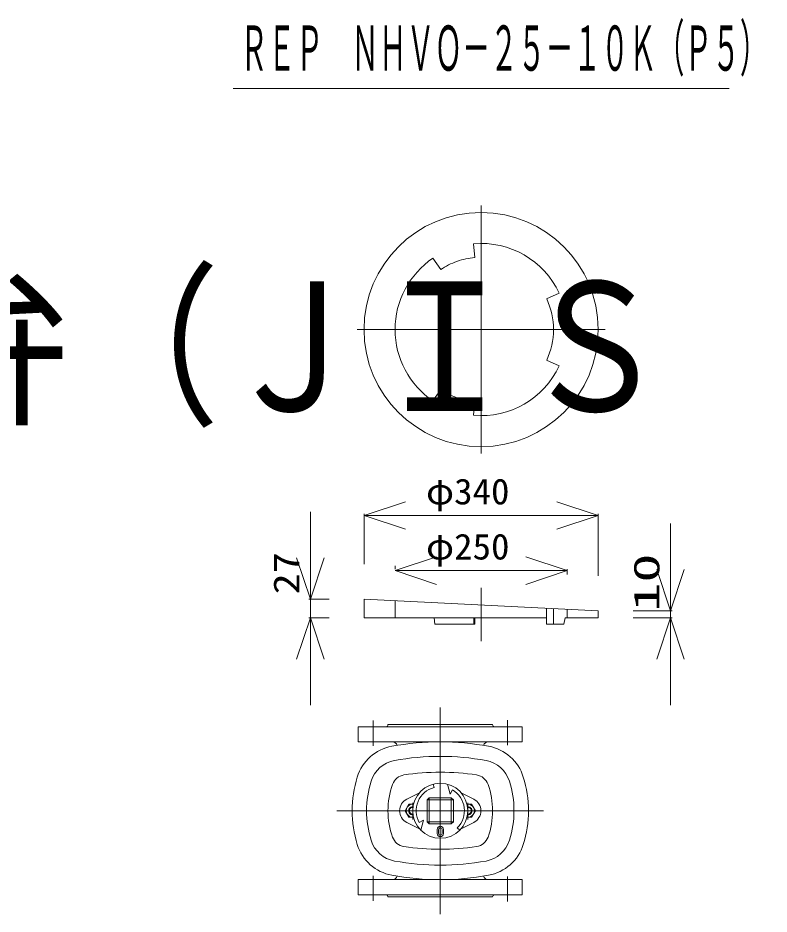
# Model space of a CAD drawing. Units: millimetres, scale not verified. Extents: x -6861 to 6861, y -3554 to 3095.
# Drawn here: x -4498 to -3408, y -2298 to -996 of the extents above; entities that cross this region are included whole.
import ezdxf
from ezdxf.enums import TextEntityAlignment as Align

# ---------------------------------------------------------------- set-up
doc = ezdxf.new("R2010")
doc.units = ezdxf.units.MM
doc.header["$LTSCALE"] = 20
for name, color, linetype, lineweight in [('0-0_0', 7, 'Continuous', 18), ('0-3_TEMP', 3, 'Continuous', 18), ('0-5_仕切弁', 7, 'Continuous', 18)]:
    doc.layers.add(name, color=color, linetype=linetype, lineweight=lineweight)
doc.styles.add('ＭＳ ゴシック', font='')
doc.styles.get('ＭＳ ゴシック').set_extended_font_data('MS Gothic')

msp = doc.modelspace()

# ---------------------------------------------------------------- linework, layer by layer
at = {"layer": '0-0_0'}
for p, q in [((-4185.84, -1098.93), (-3465.84, -1098.93)), ((-3825.84, -1268.93), (-3825.84, -1628.93)), ((-3834.99, -1344.33), (-3836.74, -1324.4)), ((-3884.56, -1361.88), (-3895.74, -1345.3)), ((-3730.68, -1404.55), (-3712.55, -1396.1)), ((-4005.84, -1448.93), (-3645.84, -1448.93)), ((-3730.68, -1493.3), (-3712.55, -1501.76)), ((-3884.56, -1535.98), (-3895.74, -1552.56)), ((-3834.99, -1553.53), (-3836.74, -1573.45)), ((-3995.84, -1718.93), (-3935.84, -1698.93)), ((-3655.84, -1718.93), (-3715.84, -1698.93)), ((-4073.81, -1840.43), (-4073.81, -1713.43)), ((-3995.84, -1789.63), (-3995.84, -1716.64)), ((-3655.84, -1806.63), (-3655.84, -1716.64)), ((-3995.84, -1718.93), (-3655.84, -1718.93)), ((-3995.84, -1718.93), (-3935.84, -1738.93)), ((-3655.84, -1718.93), (-3715.84, -1738.93)), ((-3550.81, -1857.43), (-3550.81, -1730.43)), ((-4073.81, -1840.43), (-4073.81, -1753.43)), ((-4073.81, -1840.43), (-4093.81, -1780.43)), ((-4073.81, -1840.43), (-4053.81, -1780.43)), ((-3950.84, -1798.93), (-3890.84, -1778.93)), ((-3700.84, -1798.93), (-3760.84, -1778.93)), ((-3550.81, -1857.43), (-3550.81, -1778.43)), ((-3950.84, -1791.88), (-3950.84, -1796.64)), ((-3950.84, -1798.93), (-3700.84, -1798.93)), ((-3950.84, -1798.93), (-3890.84, -1818.93)), ((-3700.84, -1798.93), (-3760.84, -1818.93)), ((-3700.84, -1804.38), (-3700.84, -1796.64)), ((-3550.81, -1857.43), (-3570.81, -1797.43)), ((-3550.81, -1857.43), (-3530.81, -1797.43)), ((-3825.84, -1901.43), (-3825.84, -1823.9)), ((-4046.64, -1840.43), (-4076.09, -1840.43)), ((-4073.81, -1867.43), (-4073.81, -1840.43)), ((-3995.84, -1867.43), (-3995.84, -1840.43)), ((-3655.84, -1857.43), (-3995.84, -1840.43)), ((-3950.84, -1867.43), (-3950.84, -1842.68)), ((-3730.68, -1876.43), (-3730.68, -1853.69)), ((-3720.84, -1876.43), (-3720.84, -1854.18)), ((-3700.84, -1867.43), (-3700.84, -1855.18)), ((-3655.84, -1867.43), (-3655.84, -1857.43)), ((-3605.04, -1857.43), (-3548.52, -1857.43)), ((-3550.81, -1867.43), (-3550.81, -1857.43)), ((-4073.81, -1867.43), (-4093.81, -1927.43)), ((-4046.64, -1867.43), (-4076.09, -1867.43)), ((-4073.81, -1867.43), (-4053.81, -1927.43)), ((-4073.81, -1867.43), (-4073.81, -1994.43)), ((-3730.68, -1867.43), (-3995.84, -1867.43)), ((-3892.95, -1876.43), (-3894.06, -1867.43)), ((-3836.3, -1876.43), (-3836.48, -1867.43)), ((-3834.99, -1876.43), (-3834.99, -1867.43)), ((-3705.84, -1876.43), (-3703.84, -1867.43)), ((-3655.84, -1867.43), (-3703.84, -1867.43)), ((-3605.04, -1867.43), (-3548.52, -1867.43)), ((-3550.81, -1867.43), (-3570.81, -1927.43)), ((-3550.81, -1867.43), (-3530.81, -1927.43)), ((-3550.81, -1867.43), (-3550.81, -1994.43)), ((-3834.99, -1876.43), (-3892.95, -1876.43)), ((-3705.84, -1876.43), (-3730.68, -1876.43))]:
    msp.add_line(p, q, dxfattribs=at)
msp.add_circle((-3825.84, -1448.93), 170, dxfattribs=at)
for radius, start, end in [(125, 25, 95), (125, 124, 180), (105, 109.5, 124), (105, 95, 109.5), (105, 0, 25), (125, 180, 236), (105, 335, 0), (125, 265, 335), (105, 236, 250.5), (105, 250.5, 265)]:
    msp.add_arc((-3825.84, -1448.93), radius, start, end, dxfattribs=at)
at = {"layer": '0-3_TEMP'}
for p, q in [((-3885.16, -2297.56), (-3885.16, -1997.56)), ((-3787.66, -2015.8), (-3787.66, -2052.25)), ((-3982.66, -2053.18), (-3982.66, -2016.73)), ((-4035.16, -2147.56), (-3735.16, -2147.56)), ((-3982.66, -2241.94), (-3982.66, -2278.39)), ((-3787.66, -2279.31), (-3787.66, -2242.86))]:
    msp.add_line(p, q, dxfattribs=at)
for centre, radius, start, end in [((-3885.16, -2436.56), 368, 79.599, 100.401), ((-3943.66, -2117.88), 44, 100.401, 162.737), ((-3826.67, -2117.88), 44, 17.263, 79.599), ((-3848.16, -2147.56), 144, 162.737, 197.263), ((-3922.16, -2147.56), 144, 342.737, 17.263), ((-3943.66, -2177.23), 44, 197.263, 259.599), ((-3826.67, -2177.23), 44, 280.401, 342.737), ((-3885.16, -1858.56), 368, 259.599, 280.401)]:
    msp.add_arc(centre, radius, start, end, dxfattribs=at)
at = {"layer": '0-5_仕切弁'}
for p, q in [((-3766.16, -2025.56), (-4004.16, -2025.56)), ((-4004.16, -2025.56), (-4004.16, -2047.56)), ((-3961.16, -2022.56), (-3809.16, -2022.56)), ((-3766.16, -2047.56), (-3766.16, -2025.56)), ((-4004.16, -2047.56), (-3766.16, -2047.56)), ((-3895.52, -2108.92), (-3894.22, -2113.75)), ((-3874.81, -2108.92), (-3870.93, -2123.41)), ((-3870.93, -2123.41), (-3867.45, -2117.37)), ((-3915.39, -2121.35), (-3933.71, -2130.59)), ((-3901.16, -2128.56), (-3904.16, -2131.56)), ((-3904.16, -2163.56), (-3904.16, -2131.56)), ((-3904.16, -2131.56), (-3866.16, -2131.56)), ((-3901.16, -2128.56), (-3901.16, -2166.56)), ((-3869.16, -2128.56), (-3901.16, -2128.56)), ((-3869.16, -2166.56), (-3869.16, -2128.56)), ((-3866.16, -2131.56), (-3869.16, -2128.56)), ((-3866.16, -2131.56), (-3866.16, -2163.56)), ((-3854.94, -2121.35), (-3836.61, -2130.59)), ((-3930.65, -2138.06), (-3936.13, -2147.56)), ((-3924.02, -2138.06), (-3930.65, -2138.06)), ((-3925.16, -2160.16), (-3925.16, -2136.22)), ((-3846.31, -2138.06), (-3839.68, -2138.06)), ((-3845.16, -2160.16), (-3845.16, -2136.22)), ((-3839.68, -2138.06), (-3834.2, -2147.56)), ((-3936.13, -2147.56), (-3930.65, -2157.06)), ((-3930.65, -2157.06), (-3924.02, -2157.06)), ((-3839.68, -2157.06), (-3846.31, -2157.06)), ((-3834.2, -2147.56), (-3839.68, -2157.06)), ((-3915.39, -2173.76), (-3933.71, -2164.52)), ((-3909.57, -2161.35), (-3915.6, -2164.84)), ((-3913.45, -2175.84), (-3909.57, -2161.35)), ((-3904.16, -2163.56), (-3866.16, -2163.56)), ((-3901.16, -2166.56), (-3904.16, -2163.56)), ((-3869.16, -2166.56), (-3901.16, -2166.56)), ((-3866.16, -2163.56), (-3869.16, -2166.56)), ((-3860.42, -2172.31), (-3856.88, -2175.84)), ((-3854.94, -2173.76), (-3836.61, -2164.52)), ((-3889.66, -2174.56), (-3889.66, -2180.56)), ((-3887.66, -2180.56), (-3887.66, -2174.56)), ((-3882.66, -2174.56), (-3882.66, -2180.56)), ((-3880.66, -2180.56), (-3880.66, -2174.56)), ((-4004.16, -2247.56), (-3766.16, -2247.56)), ((-4004.16, -2269.56), (-4004.16, -2247.56)), ((-3766.16, -2247.56), (-3766.16, -2269.56)), ((-3766.16, -2269.56), (-4004.16, -2269.56)), ((-3961.16, -2272.56), (-3809.16, -2272.56))]:
    msp.add_line(p, q, dxfattribs=at)
msp.add_circle((-3885.16, -2147.56), 40, dxfattribs=at)
for centre, radius, start, end in [((-3964.16, -2022.56), 3, 270, 0), ((-3806.16, -2022.56), 3, 180, 270), ((-3943.66, -2117.88), 65, 100.401, 162.737), ((-3885.16, -2436.56), 389, 79.599, 100.401), ((-3955.16, -2055.56), 8, 21.537, 90), ((-3815.16, -2055.56), 8, 90, 158.463), ((-3826.67, -2117.88), 65, 17.263, 79.599), ((-3885.16, -2436.56), 345, 81.203, 98.797), ((-3848.16, -2147.56), 165, 162.737, 197.263), ((-3934.72, -2116.37), 21, 98.797, 160.184), ((-3835.61, -2116.37), 21, 19.816, 81.203), ((-3922.16, -2147.56), 165, 342.737, 17.263), ((-3848.16, -2147.56), 113, 160.184, 199.816), ((-3885.16, -2147.56), 35, 105, 209.584), ((-3885.16, -2147.56), 35, 315, 59.584), ((-3922.16, -2147.56), 113, 340.184, 19.816), ((-3925.16, -2147.56), 19, 116.744, 243.256), ((-3845.16, -2147.56), 19, 296.744, 63.256), ((-3925.16, -2147.56), 9.5, 83.18, 276.82), ((-3925.16, -2147.56), 6, 85.699, 274.301), ((-3925.16, -2147.56), 5.05, 86.379, 273.621), ((-3845.16, -2147.56), 9.5, 263.18, 96.82), ((-3845.16, -2147.56), 6, 265.699, 94.301), ((-3845.16, -2147.56), 5.05, 266.379, 93.621), ((-3885.16, -2174.56), 4.5, 0, 180), ((-3885.16, -2174.56), 2.5, 0, 180), ((-3885.16, -2180.56), 4.5, 180, 0), ((-3885.16, -2180.56), 2.5, 180, 0), ((-3943.66, -2177.23), 65, 197.263, 259.599), ((-3934.72, -2178.75), 21, 199.816, 261.203), ((-3835.61, -2178.75), 21, 278.797, 340.184), ((-3826.67, -2177.23), 65, 280.401, 342.737), ((-3885.16, -1858.56), 345, 261.203, 278.797), ((-3885.16, -1858.56), 389, 259.599, 280.401), ((-3955.16, -2239.56), 8, 270, 338.463), ((-3815.16, -2239.56), 8, 201.537, 270), ((-3964.16, -2272.56), 3, 0, 90), ((-3806.16, -2272.56), 3, 90, 180)]:
    msp.add_arc(centre, radius, start, end, dxfattribs=at)

# ---------------------------------------------------------------- texts
at = {"layer": '0-0_0', "style": 'ＭＳ ゴシック'}
for s, height, width, p in [('ＲＥＰ\u3000ＮＨＶＯ－２５－１０Ｋ（Ｐ５）', 65.69, 0.45, (-4175.84, -1092.89)), ('φ340', 37.54, 1.05, (-3905.84, -1714.05)), ('φ250', 37.54, 1.05, (-3905.84, -1794.05))]:
    msp.add_text(s, height=height, dxfattribs=dict(at, width=width)).set_placement(p, align=Align.BOTTOM_LEFT)
for s, width, p in [('27', 1.2, (-4078.69, -1833.43)), ('10', 1.65, (-3555.69, -1858.43))]:
    msp.add_text(s, height=37.54, rotation=90, dxfattribs=dict(at, width=width)).set_placement(p, align=Align.BOTTOM_LEFT)
at = {"layer": '0-5_仕切弁', "style": 'ＭＳ ゴシック', "width": 0.85}
msp.add_text('水道用仕切弁（ＪＩＳ\u3000Ｂ\u3000２０６２、左開き）', height=187.7, dxfattribs=at).set_placement((-5728.8, -1623.38), align=Align.BOTTOM_LEFT)

doc.saveas('drawing.dxf')
